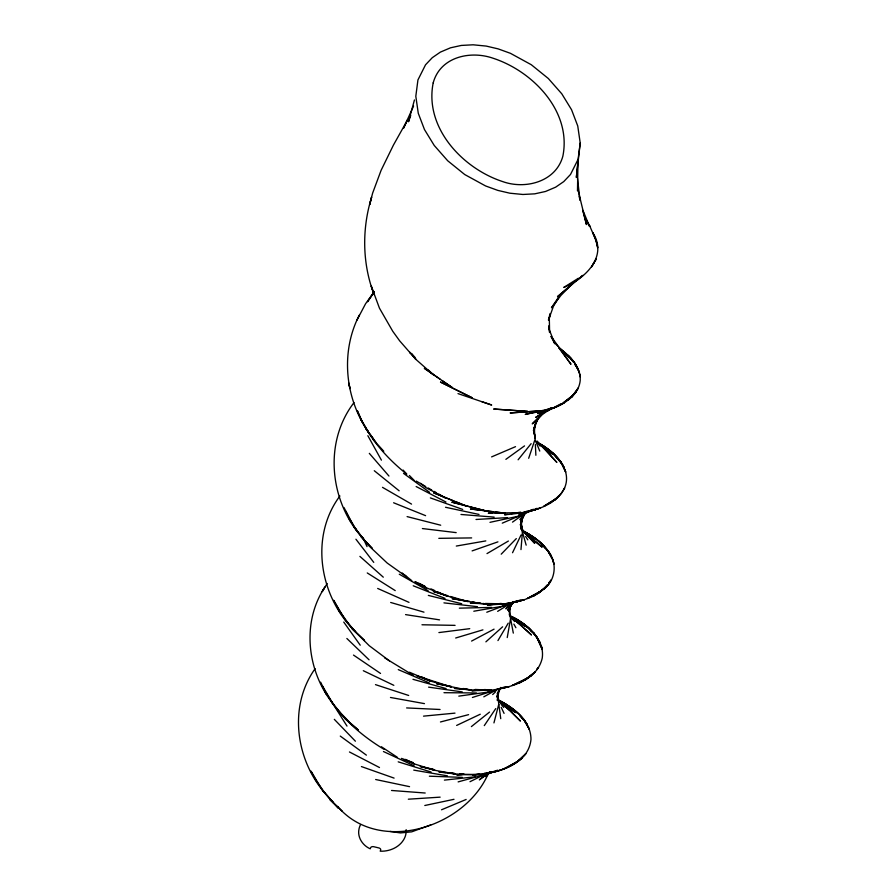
<?xml version="1.0" encoding="UTF-8"?>
<svg xmlns="http://www.w3.org/2000/svg" width="896" height="896" viewBox="0 0 896 896"><rect width="100%" height="100%" fill="white"/><g stroke="black" fill="none" stroke-linecap="round" stroke-linejoin="round"><path stroke-width="1.34" d="M509.387 609.683L509.432 607.018L509.578 612.674M521.035 519.87L521.472 526.747L521.573 520.934L520.8 528.864L521.573 520.934M577.483 190.915L577.987 161.056L576.352 177.453L580.216 143.002L577.752 125.989L571.558 109.738L561.803 93.822L548.33 78.512L531.283 64.725L510.44 53.323L498.176 48.888L486.192 46.077L473.099 44.8L461.272 45.438L450.498 47.813L440.373 52.114L432.286 57.68L425.533 64.803L417.939 79.923L415.811 96.286L418.275 113.288L424.469 129.539L434.224 145.454L447.698 160.765L464.744 174.552L485.587 185.954L497.851 190.4L509.835 193.2L522.928 194.477L534.755 193.838L545.518 191.475L555.654 187.163L563.741 181.608L570.494 174.485L578.088 159.354L580.216 143.002M509.298 615.003L510.53 604.867M520.979 549.595L522.558 530.533L521.315 524.518M507.237 637.549L510.597 618.587M535.125 424.2L534.162 433.888L534.061 427.213M535.046 424.413L533.982 429.654L537.589 418.656L534.89 425.23L539.851 415.632M550.144 314.552L549.326 318.405L549.606 332.528L548.811 327.074M510.451 605.046L508.95 611.576L510.563 606.066L509.544 608.261L512.512 602.918L507.718 610.266L513.688 601.888M550.066 313.555L548.453 320.174L553.403 306.365L559.138 296.744M521.349 523.074L522.76 517.362L520.33 525.078L522.144 519.546M493.942 722.904L498.792 704.155M414.445 99.96L408.486 121.755L410.738 115.461M498.624 691.768L496.854 697.122L499.173 689.382L497.37 700.504L498.008 692.574L497.974 698.253L497.773 695.834L499.072 701.68L497.75 696.931M528.674 458.293L534.722 440.283M524.888 513.52L520.677 521.55L524.91 514.024M359.307 315.134C340.301 351.96 344.938 398.373 368.458 432.085L360.707 418.79L357.302 410.693M488.41 773.259C465.382 827.68 379.03 854.974 337.613 806.456M413.56 106.086L403.547 128.15L407.456 120.053L393.411 145.13L381.091 170.352L372.624 193.133L369.667 204.624L371.605 197.221C361.827 228.749 362.219 263.67 374.102 294.594L371.258 286.104L379.456 308.168L392.75 331.274L399.683 340.872L415.901 359.408L433.283 374.696L428.422 370.059M509.544 608.261L511.571 603.848M356.91 320.219L365.546 303.8L374.293 291.614M512.534 552.731L521.058 534.968M563.819 489.53C573.653 470.624 554.904 451.629 539.258 443.475C549.147 449.434 558.936 456.77 564.043 467.466C558.522 456.994 549.394 449.277 539.258 443.475M500.752 687.445L497.246 693.93L500.394 688.733M498.613 690.928L499.901 688.598M324.934 586.936L322.224 591.606L327.186 583.509M324.262 588.09C301.358 623.459 307.362 671.664 333.054 703.909L322.437 685.933M497.952 640.584L508.234 623.146M315.123 668.662C288.221 706.272 295.635 759.786 325.315 793.587L316.109 780.674L310.968 771.12L322.571 790.429L338.162 808.293M339.909 496.003C309.109 537.197 319.805 597.52 355.746 632.005L345.117 619.718L333.648 600.298L340.872 613.536L338.867 610.176L352.307 628.869L369.23 645.702L389.525 660.923M487.39 774.424L485.912 776.675L490.414 772.005M558.264 297.64L551.466 307.776L560.963 295.366L572.04 284.144L557.514 296.654L582.938 275.374L580.686 276.797M373.867 292.342L367.539 301.75L374.248 291.973M484.288 725.614L495.768 708.579M353.998 402.606C322.851 443.139 329.874 503.44 364.213 539.84L354.458 527.43L343.952 507.517M519.814 519.602L522.379 516.387M518.112 459.782L531.138 443.666M512.232 602.818L524.126 599.827L512.232 602.818C524.955 600.018 538.944 596.008 547.075 585.054M559.059 495.477L554.501 500.304L561.299 493.629L564.648 487.995C553.213 509.309 526.187 512.882 504.56 514.774L507.237 514.338M534.923 422.554L542.842 413.594M573.104 282.498L569.509 286.451L572.04 284.144M510.474 603.982L505.882 608.877L514.136 602.022M501.211 554.176L516.32 538.597M542.64 413.448L532.235 423.864L542.226 414.546L551.253 408.408M543.782 589.03C556.17 580.25 557.614 561.266 547.344 550.334M492.688 694.546L495.701 691.701M485.89 641.85L502.622 626.797M484.445 775.611L479.326 779.834L490.65 771.926M549.73 503.496L559.608 495.555M471.386 726.6L489.53 712.074M551.813 407.747L535.685 417.379L549.942 408.968M505.87 459.357L524.53 445.883M512.512 522.133L522.558 514.931M551.454 408.251L547.333 411.018L561.109 403.749M578.424 278.219L563.774 287.448C584.965 278.667 608.25 256.794 592.805 232.691L596.165 240.778L597.677 247.688L595.706 239.322L596.165 240.778L589.702 225.848M497.65 611.363L510.25 603.557M533.355 509.242L518.515 516.174L489.989 522.334M486.998 553.594L508.39 541.038M483.806 696.842L497.146 689.438M471.587 641.066L494.066 629.149M469.997 781.704L485.677 773.931M518.515 516.174L530.611 510.328M517.451 600.611L486.774 612.237M456.646 725.424L480.256 714.235M551.242 407.882L537.768 413.661C554.019 408.318 577.898 400.814 580.205 380.61C580.922 366.643 569.598 355.499 559.104 347.917M491.613 456.893L515.514 446.667M491.938 771.702L485.666 774.346L458.136 781.894M441.538 809.782L466.144 799.456M537.096 508.301L502.275 523.152M430.786 824.88L411.678 831.846L400.422 832.922L390.096 831.432M520.789 599.827L503.362 606.099L473.805 611.229M472.114 550.894L497.93 541.856M527.587 510.978L518.661 514.069L535.349 509.734L529.995 510.608M472.405 697.469L499.061 689.035M500.17 688.374L505.176 686.806M455.683 638.008L482.922 629.854M509.085 602.661L502.376 604.632L519.21 601.182L512.288 602.034M486.394 773.405L491.422 771.982M493.931 771.277L497.706 770.213M479.584 773.808L472.774 775.286C494.48 773.606 528.203 766.17 530.97 739.558C531.194 721.549 514.808 708.624 500.248 701.042C510.709 706.731 521.035 713.832 527.061 724.405C520.688 714 510.888 706.653 500.248 701.042M440.451 721.974L468.597 714.65M489.787 772.912C501.514 770.493 513.016 766.102 521.998 757.971C511.47 766.819 498.12 772.755 484.277 773.237M491.378 689.64L487.424 690.637C507.998 688.419 536.917 681.621 542.248 658.056C544.846 639.542 528.158 625.195 513.408 617.366M501.525 688.397L509.141 686.661L496.966 689.27L504.347 687.792L500.282 688.162M424.805 805.504L453.992 799.31M486.528 773.371L494.491 771.882L482.082 774.133L456.736 774.894L462.246 774.57M456.299 546.056L485.822 540.904M511.246 513.677L515.267 513.016M517.944 512.579L520.621 512.142M458.808 696.136L489.306 691.902M438.906 632.576L469.739 628.667M492.912 604.419L487.379 605.102L504.482 603.882L485.374 603.467M497.067 603.915L501.222 603.4M444.394 780.114L475.317 776.787M423.528 716.139L455 713.126M475.899 690.39L471.834 690.76L488.846 690.133L475.048 689.45M482.664 689.774L485.374 689.528M408.33 799.198L440.138 797.149M476.011 519.478L507.539 517.63M504.482 603.882L496.037 604.307L470.366 603.142L475.821 603.266M488.846 690.133L471.128 689.954L454.362 688.408L466.771 689.024M459.334 608.149L491.579 607.41M492.442 513.083L488.264 513.15L521.73 512.646L517.552 512.714M495.23 513.038L500.819 512.96M438.816 538.339L471.654 537.914M473.682 774.738L455.157 773.954L438.973 772.005L445.917 772.554M443.979 692.698L476.515 692.955M421.971 624.77L455.078 625.363M429.374 776.194L462.37 777.37M406.616 707.93L440.059 709.486M391.518 790.474L425.197 793.016M448.694 772.778L454.238 773.203M459.794 773.64L463.96 773.976M460.97 514.472L494.178 517.126M443.946 602.874L477.467 606.682M492.722 511.672L470.49 508.984L505.221 513.184L495.499 512.008M422.397 528.55L456.187 532.627M428.59 687.142L462.246 691.902M405.563 614.611L439.566 619.864M469.538 601.339L452.077 598.618L477.501 603.154L487.01 604.072L482.978 603.445M472.226 601.765L474.914 602.179M477.602 602.605L480.29 603.019M413.739 770.112L447.395 775.835M451.158 686.336L436.52 683.682L461.765 688.89L471.128 689.954L463.142 688.509M390.477 697.469L424.458 703.629M375.659 779.509L409.55 786.654M433.686 769.373L420.28 766.517L435.019 770.358L455.157 773.954L449.792 772.811M445.525 507.27L479.002 514.438M428.344 595.403L461.709 603.725M407.098 516.611L440.709 525.213M412.978 679.325L446.141 688.587M390.667 602.47L423.987 612.158M447.821 595.706L433.317 591.438L457.419 599.178L467.6 601.53L450.464 596.478M398.205 761.835L431.077 772.005M375.48 684.634L408.677 695.475M481.88 401.699L491.68 405.026L458.013 393.602M403.771 759.55L414.176 763.874L435.019 770.358L429.856 768.522M361.424 766.573L394.094 778.109M430.371 497.907L462.706 509.421M401.475 758.397L413.09 762.541M413.235 585.782L445.021 598.382M453.88 501.01L433.642 492.856L466.536 506.106L456.411 502.029M393.602 502.768L425.6 515.659M398.272 669.614L429.251 682.875M501.29 702.43L506.33 704.648L498.254 700.392M377.675 588.448L409.002 602.37M424.827 586.13L414.926 581.694L426.362 587.787L447.082 596.098L437.181 591.662M430.998 588.896L434.717 590.565M409.405 672.202L430.147 680.994L451.293 686.986L416.965 675.853L430.147 680.994L421.333 676.715M383.443 751.52L414.12 765.8M363.317 670.712L393.837 685.328M541.184 445.2L544.813 446.936L539.179 443.587M499.005 700.627L504.762 703.472L497.594 699.877M523.074 531.149C534.162 536.469 544.566 544.264 550.704 555.128C544.6 544.667 534.901 537.253 524.395 531.619L528.954 534.173L523.253 531.272L535.304 539L524.496 533.075M416.214 582.568L426.362 587.787L419.485 583.408M349.451 751.968L379.49 767.536M416.147 486.539L445.984 502.029M405.552 759.371L414.176 763.874M510.07 615.72C520.789 620.805 530.499 628.085 537.32 637.896L533.859 633.842M515.603 618.699L528.662 627.771L531.261 630.806M399.28 574.202L428.12 590.677M560.963 349.686L571.39 358.859L560.011 348.69M416.17 481.051L425.734 486.562M428.12 487.939L431.704 490.011M434.09 491.389L436.475 492.766M438.872 494.144L446.04 498.277L425.947 487.648L420.616 483.347M382.502 487.346L411.544 504.112M514.864 619.987L525.605 626.517L511.694 617.064L531.339 634.85L511.694 617.064M524.395 531.619L534.957 538.07L543.066 544.914L546.482 549.248M384.586 657.821L412.978 675.147M367.259 572.947L395.226 590.61M384.037 749.325C363.283 736.781 344.299 720.754 330.635 700.56L340.581 713.07M502.846 704.29L515.514 712.6L497.762 699.776M381.45 746.794L397.286 757.254M406.605 576.878L387.184 563.035L368.234 545.205L354.458 527.43L357.056 530.88L348.891 518.011L350.538 521.147L345.755 511.224M353.506 655.077L380.542 673.445M439.947 379.064L424.312 368.301L452.234 387.531L442.187 380.61M523.32 531.843L525.493 533.366M527.666 534.901L542.136 547.142L533.725 540.277M543.805 447.955L552.888 454.451L539.974 443.968L556.741 462.258L539.974 443.968M403.514 473.357L429.587 492.318M340.278 736.086L366.386 755.138M523.298 531.586L529.838 536.424L522.413 530.253M510.754 617.154L519.568 623.896L510.115 615.866M404.275 574.65L411.779 580.664M374.282 470.725L399.134 490.806M523.219 531.686L525.314 533.4M529.525 536.838L531.619 538.552M499.71 701.994L509.163 709.811L520.453 721.067L508.85 709.576M406.213 473.726C387.598 458.718 371.202 440.429 360.707 418.79L362.32 422.005L357.426 410.861M567.179 355.936L569.251 357.717L554.646 342.899M359.901 556.382L383.298 577.181M499.834 701.512L509.163 709.811L499.677 701.501L506.912 707.661M402.192 572.958L406.347 576.688M541.162 445.827L546.101 450.318L536.973 440.944M526.691 626.886L522.95 623.403L533.243 632.99L530.432 630.37M342.35 811.25L330.053 799.77L337.893 807.173M410.402 353.226L409.954 352.419L414.814 357.067M346.864 638.478L369.062 659.814M516.701 712.522L513.934 709.755L516.813 712.69M519.691 715.624L523.522 719.533L521.315 717.147M409.394 475.485L414.21 480.435M524.149 532.459L534.744 543.368L520.688 527.542M510.888 617.613L514.707 621.566M334.331 719.354L355.398 741.205M545.474 548.363L538.003 540.523L546.638 549.55M403.122 470.075L406.818 474.13M558.981 348.107L570.976 364.269L551.186 336.414M372.635 438.906L383.779 451.27M556.819 457.878L552.496 452.928L561.142 462.829L558.555 459.861M501.144 704.446L503.787 707.493M369.32 453.354L388.942 476.034M409.954 352.419L415.901 359.408L411.858 353.819M536.76 441.862L540.154 446.141M355.925 539.224L373.755 562.374M375.637 441.874L366.106 428.926L373.251 438.637M343.739 622.059L360.237 645.198M573.474 362.163L567.997 355.208C573.899 361.11 579.13 368.346 580.182 376.835L579.824 374.774M575.042 364.437L577.853 368.782L574.862 364.325M572.622 360.976L571.122 358.747L574.526 362.667L579.477 372.893M525.65 536.502L527.811 539.84M346.998 726.085L324.811 690.906L326.491 694.31L320.634 682.17M586.23 220.282L589.971 226.251M586.096 220.55L589.501 226.262L582.915 210.414M513.867 624.086L515.894 627.715M367.853 435.702L381.416 460.152M551.04 336.594L554.758 343.717L549.405 329.963L548.744 325.819M501.189 707.325L504.078 713.384M363.014 537.958L367.035 546.594M536.133 442.176L539.762 451.08M497.806 696.83L500.741 718.67M521.035 524.586L522.054 528.147M521.058 527.016L526.165 545.149M520.979 524.597L522.558 530.533M582.747 210.482L586.454 224.549L578.402 191.498M509.32 611.43L510.518 616.101M579.152 196.381L579.992 200.222L577.494 178.45M349.149 384.608L349.922 388.618L348.869 383.118M509.589 613.558L513.318 633.114M521.046 520.05L521.472 526.747M535.248 441.706L535.002 436.274L533.467 430.024L535.27 438.346L534.106 428.322M535.371 444.416L535.864 455.269M406.157 829.674L405.989 833.482A41.406 26.454 7.8 0 1 403.614 839.832C398.765 847.672 389.2 851.603 380.206 851.178L380.643 850.069A2.587 1.658 7.8 0 0 378.762 847.907L373.778 846.72A2.587 1.658 7.8 0 0 370.664 847.683L370.227 848.792C362.779 845.611 357.202 837.402 358.982 829.158A41.406 26.454 7.8 0 1 360.606 824.522M433.194 82.88C424.222 127.658 462.56 168.504 502.746 181.608C525.448 189.739 555.912 181.821 562.856 156.206C571.827 111.518 533.086 71.344 493.203 58.274C470.445 50.277 440.261 56.739 433.194 82.88M596.109 259.213L591.618 266.795L596.109 259.213M578.166 388.136L571.637 397.163L578.166 388.136M576.24 391.81L567.986 400.187L576.24 391.81M551.309 579.936L548.766 583.005L551.309 579.936M548.632 584.248L539.37 592.626L548.632 584.248M538.462 667.643L536.648 669.626L538.462 667.643M532.011 674.464L530.163 676.413L532.034 674.509M525.717 753.861L516.656 762.373L525.717 753.861M535.27 671.854L525.235 679.918L535.27 671.854M573.194 395.181L563.315 402.808L573.194 395.181M544.79 588.224L533.915 595.784L544.79 588.224M530.891 675.752L519.266 682.954L530.891 675.752M555.397 499.117L543.939 506.218L555.397 499.117M517.16 761.678L504.907 768.488L517.16 761.678M539.84 591.774L527.442 598.416L539.84 591.774M490.56 771.635L485.666 774.346L490.493 771.68M564.088 402.842C552.462 410.357 538.418 411.443 525.235 414.4L554.165 407.837L564.088 402.842M525.403 679.202L512.322 685.44L525.403 679.202M540.434 507.965L528.942 511.47L540.434 507.965M542.461 410.715L510.317 412.933L542.461 410.715M519.366 410.805L493.651 409.035L527.699 411.398L519.366 410.805M486.55 511.056L452.01 502.208L486.55 511.056M471.979 397.678L440.552 382.11L471.979 397.678M358.176 729.893L345.184 718.693L358.176 729.893M364.482 640.506L352.307 628.869L364.482 640.506M348.992 721.762L337.456 709.845L348.992 721.762M372.198 548.363L360.92 536.502L372.198 548.363M333.469 802.771L322.571 790.429L333.469 802.771M536.883 637.358L533.378 632.486L540.21 642.981L536.883 637.358L542.181 649.477L541.173 645.534L541.789 647.965L536.883 637.358M526.277 723.598L523.309 718.827L529.39 729.355L526.277 723.598M549.864 554.176L547.03 549.483L552.888 560L553.896 563.942L552.888 560L549.864 554.176M563.002 466.11L560.65 461.63L565.746 472.114L563.002 466.11"/></g></svg>
